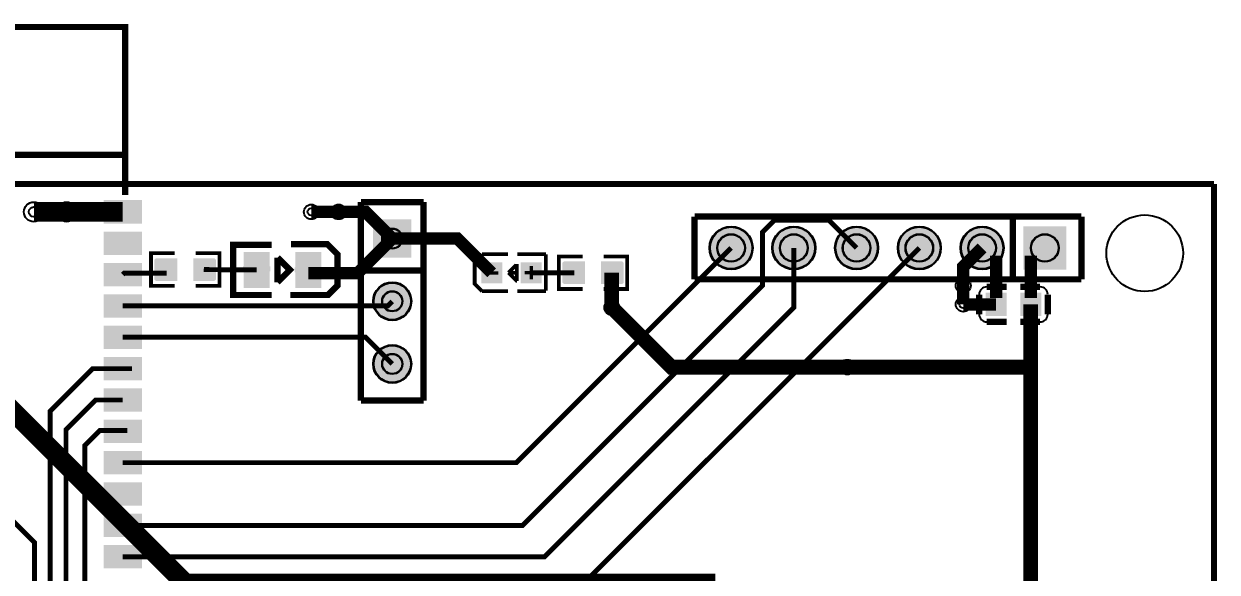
# Model space of a CAD drawing. Header units: millimetres. Extents: x -0.1 to 81.2, y 39.8 to 107.8.
# Drawn here: x 31.82 to 80.13, y 84.28 to 106.49 of the extents above; entities that cross this region are included whole.
import ezdxf

# ---------------------------------------------------------------- set-up
doc = ezdxf.new("R2010")
doc.units = ezdxf.units.MM
for name, color, linetype, true_color in [('BoardOutLine', 7, 'Continuous', 0xff00ff), ('BottomLayer', 7, 'Continuous', 0x0000ff), ('BottomSolderMaskLayer', 7, 'Continuous', 0xaa00ff), ('Document', 7, 'Continuous', 0xffffff), ('Hole', 7, 'Continuous', 0x222222), ('Multi-Layer', 7, 'Continuous', 0xc0c0c0), ('TopLayer', 7, 'Continuous', 0xff0000), ('TopPasteMaskLayer', 7, 'Continuous', 0x808080), ('TopSilkLayer', 7, 'Continuous', 0xffcc00), ('TopSolderMaskLayer', 7, 'Continuous', 0x800080)]:
    doc.layers.add(name, color=color, linetype=linetype, true_color=true_color)

msp = doc.modelspace()

# ---------------------------------------------------------------- hatches: boundary and pattern name
at = {"layer": 'BottomSolderMaskLayer'}
for points in [[(47.511, 98.566), (47.511, 97.015), (45.96, 97.015), (45.96, 98.566)], [(59.577, 97.409, 1), (61.328, 97.409, 1)], [(62.117, 97.409, 1), (63.868, 97.409, 1)], [(64.657, 97.409, 1), (66.408, 97.409, 1)], [(67.197, 97.409, 1), (68.948, 97.409, 1)], [(69.737, 97.409, 1), (71.488, 97.409, 1)], [(74.028, 96.534), (72.277, 96.534), (72.277, 98.285), (74.028, 98.285)], [(45.96, 95.25, 1), (47.511, 95.25, 1)], [(45.96, 92.71, 1), (47.511, 92.71, 1)]]:
    msp.add_hatch(color=256, dxfattribs=at).paths.add_polyline_path(points)
at = {"layer": 'Document'}
for points in [[(41.798, 96.459), (40.698, 96.459), (40.698, 96.659), (41.798, 96.659)], [(41.351, 97.075), (41.351, 95.975), (41.151, 95.975), (41.151, 97.075)], [(42.787, 96.628), (43.887, 96.628), (43.887, 96.428), (42.787, 96.428)], [(52.297, 96.135), (52.297, 96.675), (52.427, 96.675), (52.427, 96.135)], [(50.492, 96.463), (51.032, 96.463), (51.032, 96.333), (50.492, 96.333)], [(52.091, 96.47), (52.631, 96.47), (52.631, 96.34), (52.091, 96.34)]]:
    msp.add_hatch(color=256, dxfattribs=at).paths.add_polyline_path(points)
at = {"layer": 'Multi-Layer'}
for points in [[(47.485, 98.54), (47.485, 97.04), (45.985, 97.04), (45.985, 98.54)], [(59.602, 97.409, 1), (61.302, 97.409, 1)], [(62.142, 97.409, 1), (63.842, 97.409, 1)], [(64.682, 97.409, 1), (66.382, 97.409, 1)], [(67.222, 97.409, 1), (68.922, 97.409, 1)], [(69.762, 97.409, 1), (71.462, 97.409, 1)], [(74.002, 96.559), (72.302, 96.559), (72.302, 98.259), (74.002, 98.259)], [(45.985, 95.25, 1), (47.485, 95.25, 1)], [(45.985, 92.71, 1), (47.485, 92.71, 1)]]:
    msp.add_hatch(color=256, dxfattribs=at).paths.add_polyline_path(points)
at = {"layer": 'TopLayer'}
for points in [[(35.074, 99.321), (36.574, 99.321), (36.574, 98.421), (35.074, 98.421)], [(35.074, 98.051), (36.574, 98.051), (36.574, 97.151), (35.074, 97.151)], [(40.742, 97.219), (41.742, 97.219), (41.742, 95.819), (40.742, 95.819)], [(43.843, 97.219), (42.843, 97.219), (42.843, 95.819), (43.843, 95.819)], [(35.074, 96.781), (36.574, 96.781), (36.574, 95.881), (35.074, 95.881)], [(38.004, 96.966), (38.004, 96.102), (37.198, 96.102), (37.198, 96.966)], [(38.704, 96.966), (38.704, 96.102), (39.511, 96.102), (39.511, 96.966)], [(50.363, 96.002), (50.363, 96.802), (51.163, 96.802), (51.163, 96.002)], [(51.962, 96.002), (51.962, 96.802), (52.762, 96.802), (52.762, 96.002)], [(54.514, 95.975), (54.514, 96.839), (53.708, 96.839), (53.708, 95.975)], [(55.214, 95.975), (55.214, 96.839), (56.021, 96.839), (56.021, 95.975)], [(35.074, 95.511), (36.574, 95.511), (36.574, 94.611), (35.074, 94.611)], [(71.582, 94.673), (70.782, 94.673), (70.782, 95.573), (71.582, 95.573)], [(72.982, 94.673), (72.182, 94.673), (72.182, 95.573), (72.982, 95.573)], [(35.074, 94.241), (36.574, 94.241), (36.574, 93.341), (35.074, 93.341)], [(35.074, 92.971), (36.574, 92.971), (36.574, 92.071), (35.074, 92.071)], [(35.074, 91.701), (36.574, 91.701), (36.574, 90.801), (35.074, 90.801)], [(35.074, 90.431), (36.574, 90.431), (36.574, 89.531), (35.074, 89.531)], [(35.074, 89.161), (36.574, 89.161), (36.574, 88.261), (35.074, 88.261)], [(35.074, 87.891), (36.574, 87.891), (36.574, 86.991), (35.074, 86.991)], [(35.074, 86.621), (36.574, 86.621), (36.574, 85.721), (35.074, 85.721)], [(35.074, 85.351), (36.574, 85.351), (36.574, 84.451), (35.074, 84.451)]]:
    msp.add_hatch(color=256, dxfattribs=at).paths.add_polyline_path(points)
at = {"layer": 'TopPasteMaskLayer'}
for points in [[(35.074, 99.321), (36.574, 99.321), (36.574, 98.421), (35.074, 98.421)], [(35.074, 98.051), (36.574, 98.051), (36.574, 97.151), (35.074, 97.151)], [(40.742, 97.219), (41.742, 97.219), (41.742, 95.819), (40.742, 95.819)], [(43.843, 97.219), (42.843, 97.219), (42.843, 95.819), (43.843, 95.819)], [(35.074, 96.781), (36.574, 96.781), (36.574, 95.881), (35.074, 95.881)], [(37.159, 96.084), (37.959, 96.084), (38.009, 96.134), (38.009, 96.362), (37.639, 96.362), (37.639, 96.692), (38.009, 96.692), (38.009, 96.934), (37.959, 96.984), (37.159, 96.984), (37.109, 96.934), (37.109, 96.134)], [(39.549, 96.984), (38.749, 96.984), (38.699, 96.934), (38.699, 96.706), (39.069, 96.706), (39.069, 96.376), (38.699, 96.376), (38.699, 96.134), (38.749, 96.084), (39.549, 96.084), (39.599, 96.134), (39.599, 96.934)], [(50.363, 96.002), (50.363, 96.802), (51.163, 96.802), (51.163, 96.002)], [(51.962, 96.002), (51.962, 96.802), (52.762, 96.802), (52.762, 96.002)], [(53.669, 95.957), (54.469, 95.957), (54.519, 96.007), (54.519, 96.235), (54.149, 96.235), (54.149, 96.565), (54.519, 96.565), (54.519, 96.807), (54.469, 96.857), (53.669, 96.857), (53.619, 96.807), (53.619, 96.007)], [(56.059, 96.857), (55.259, 96.857), (55.209, 96.807), (55.209, 96.579), (55.579, 96.579), (55.579, 96.249), (55.209, 96.249), (55.209, 96.007), (55.259, 95.957), (56.059, 95.957), (56.109, 96.007), (56.109, 96.807)], [(35.074, 95.511), (36.574, 95.511), (36.574, 94.611), (35.074, 94.611)], [(71.582, 94.673), (70.782, 94.673), (70.782, 95.573), (71.582, 95.573)], [(72.982, 94.673), (72.182, 94.673), (72.182, 95.573), (72.982, 95.573)], [(35.074, 94.241), (36.574, 94.241), (36.574, 93.341), (35.074, 93.341)], [(35.074, 92.971), (36.574, 92.971), (36.574, 92.071), (35.074, 92.071)], [(35.074, 91.701), (36.574, 91.701), (36.574, 90.801), (35.074, 90.801)], [(35.074, 90.431), (36.574, 90.431), (36.574, 89.531), (35.074, 89.531)], [(35.074, 89.161), (36.574, 89.161), (36.574, 88.261), (35.074, 88.261)], [(35.074, 87.891), (36.574, 87.891), (36.574, 86.991), (35.074, 86.991)], [(35.074, 86.621), (36.574, 86.621), (36.574, 85.721), (35.074, 85.721)], [(35.074, 85.351), (36.574, 85.351), (36.574, 84.451), (35.074, 84.451)]]:
    msp.add_hatch(color=256, dxfattribs=at).paths.add_polyline_path(points)
at = {"layer": 'TopSolderMaskLayer'}
for points in [[(35.049, 99.346), (36.599, 99.346), (36.599, 98.396), (35.049, 98.396)], [(47.511, 98.566), (47.511, 97.015), (45.96, 97.015), (45.96, 98.566)], [(35.049, 98.076), (36.599, 98.076), (36.599, 97.126), (35.049, 97.126)], [(59.577, 97.409, 1), (61.328, 97.409, 1)], [(62.117, 97.409, 1), (63.868, 97.409, 1)], [(64.657, 97.409, 1), (66.408, 97.409, 1)], [(67.197, 97.409, 1), (68.948, 97.409, 1)], [(69.737, 97.409, 1), (71.488, 97.409, 1)], [(74.028, 96.534), (72.277, 96.534), (72.277, 98.285), (74.028, 98.285)], [(40.717, 97.244), (41.767, 97.244), (41.767, 95.794), (40.717, 95.794)], [(43.868, 97.244), (42.817, 97.244), (42.817, 95.794), (43.868, 95.794)], [(35.049, 96.806), (36.599, 96.806), (36.599, 95.856), (35.049, 95.856)], [(38.029, 96.992), (38.029, 96.077), (37.172, 96.077), (37.172, 96.992)], [(38.679, 96.992), (38.679, 96.077), (39.536, 96.077), (39.536, 96.992)], [(50.337, 95.976), (50.337, 96.827), (51.188, 96.827), (51.188, 95.976)], [(51.936, 95.976), (51.936, 96.827), (52.787, 96.827), (52.787, 95.976)], [(54.54, 95.95), (54.54, 96.865), (53.682, 96.865), (53.682, 95.95)], [(55.189, 95.95), (55.189, 96.865), (56.046, 96.865), (56.046, 95.95)], [(45.96, 95.25, 1), (47.511, 95.25, 1)], [(35.049, 95.536), (36.599, 95.536), (36.599, 94.586), (35.049, 94.586)], [(71.608, 94.648), (70.757, 94.648), (70.757, 95.599), (71.608, 95.599)], [(73.008, 94.648), (72.157, 94.648), (72.157, 95.599), (73.008, 95.599)], [(35.049, 94.266), (36.599, 94.266), (36.599, 93.316), (35.049, 93.316)], [(45.96, 92.71, 1), (47.511, 92.71, 1)], [(35.049, 92.996), (36.599, 92.996), (36.599, 92.046), (35.049, 92.046)], [(35.049, 91.726), (36.599, 91.726), (36.599, 90.776), (35.049, 90.776)], [(35.049, 90.456), (36.599, 90.456), (36.599, 89.506), (35.049, 89.506)], [(35.049, 89.186), (36.599, 89.186), (36.599, 88.236), (35.049, 88.236)], [(35.049, 87.916), (36.599, 87.916), (36.599, 86.966), (35.049, 86.966)], [(35.049, 86.646), (36.599, 86.646), (36.599, 85.696), (35.049, 85.696)], [(35.049, 85.376), (36.599, 85.376), (36.599, 84.426), (35.049, 84.426)]]:
    msp.add_hatch(color=256, dxfattribs=at).paths.add_polyline_path(points)

# ---------------------------------------------------------------- linework, layer by layer
at = {"layer": 'BoardOutLine', "const_width": 0.254}
for points in [[(80, 100), (80, 40), (0, 40), (0, 100)], [(0, 100), (80, 100)]]:
    msp.add_lwpolyline(points, dxfattribs=at)
at = {"layer": 'BottomLayer'}
for points, const_width in [([(59.817, 83.82), (38.354, 83.82), (24.638, 97.536), (19.812, 97.536)], 0.8), ([(32.258, 79.502), (32.258, 85.471), (21.463, 96.266), (20.955, 96.266)], 0.2), ([(65.151, 92.583), (58.039, 92.583), (55.626, 94.996)], 0.6)]:
    msp.add_lwpolyline(points, dxfattribs=dict(at, const_width=const_width))
at = {"layer": 'BottomSolderMaskLayer'}
for centre, radius in [((46.735, 97.79), 0.414), ((60.452, 97.409), 0.875), ((62.992, 97.409), 0.875), ((65.532, 97.409), 0.875), ((68.072, 97.409), 0.875), ((70.612, 97.409), 0.875), ((60.452, 97.409), 0.566), ((62.992, 97.409), 0.566), ((65.532, 97.409), 0.566), ((68.072, 97.409), 0.566), ((70.612, 97.409), 0.566), ((73.152, 97.409), 0.566), ((46.735, 95.25), 0.775), ((46.735, 95.25), 0.414), ((46.735, 92.71), 0.775), ((46.735, 92.71), 0.414)]:
    msp.add_circle(centre, radius, dxfattribs=at)
at = {"layer": 'Hole'}
for centre, radius in [((32.227, 98.871), 0.2), ((33.553, 98.871), 0.2), ((43.459, 98.871), 0.15), ((44.56, 98.871), 0.15), ((69.85, 95.885), 0.15), ((69.85, 95.123), 0.15), ((55.626, 94.996), 0.15), ((65.151, 92.583), 0.15)]:
    msp.add_circle(centre, radius, dxfattribs=at)
at = {"layer": 'Multi-Layer'}
for centre, radius in [((32.227, 98.871), 0.4), ((33.553, 98.871), 0.4), ((43.459, 98.871), 0.3), ((44.56, 98.871), 0.3), ((77.196, 97.196), 1.55), ((46.735, 97.79), 0.4), ((60.452, 97.409), 0.85), ((62.992, 97.409), 0.85), ((65.532, 97.409), 0.85), ((68.072, 97.409), 0.85), ((70.612, 97.409), 0.85), ((60.452, 97.409), 0.55), ((62.992, 97.409), 0.55), ((65.532, 97.409), 0.55), ((68.072, 97.409), 0.55), ((70.612, 97.409), 0.55), ((73.152, 97.409), 0.55), ((69.85, 95.885), 0.3), ((46.735, 95.25), 0.75), ((46.735, 95.25), 0.4), ((55.626, 94.996), 0.3), ((69.85, 95.123), 0.3), ((46.735, 92.71), 0.75), ((46.735, 92.71), 0.4), ((65.151, 92.583), 0.3)]:
    msp.add_circle(centre, radius, dxfattribs=at)
at = {"layer": 'TopLayer'}
for points, const_width in [([(33.553, 98.871), (32.227, 98.871)], 0.8), ([(35.824, 98.871), (33.553, 98.871)], 0.8), ([(43.459, 98.871), (44.56, 98.871)], 0.5), ([(44.56, 98.871), (45.655, 98.871), (46.736, 97.79)], 0.5), ([(65.532, 97.409), (64.406, 98.535), (62.213, 98.535), (61.722, 98.044), (61.722, 95.885), (52.008, 86.171), (35.824, 86.171)], 0.2), ([(46.736, 97.79), (45.339, 96.393), (43.341, 96.393)], 0.5), ([(50.763, 96.402), (49.374, 97.79), (46.736, 97.79)], 0.5), ([(70.612, 97.409), (69.85, 96.647), (69.85, 95.885)], 0.5), ([(60.452, 97.409), (51.754, 88.711), (35.824, 88.711)], 0.2), ([(62.992, 97.409), (62.992, 94.996), (52.897, 84.901), (35.824, 84.901)], 0.2), ([(68.072, 97.409), (54.294, 83.631), (35.824, 83.631)], 0.2), ([(71.182, 97.093), (71.182, 95.377)], 0.5), ([(72.582, 97.093), (72.582, 95.377)], 0.5), ([(41.242, 96.52), (39.108, 96.533)], 0.2), ([(55.626, 94.996), (55.617, 95.005), (55.617, 96.407)], 0.6), ([(35.824, 96.331), (35.886, 96.393), (37.601, 96.393)], 0.2), ([(54.11, 96.406), (52.362, 96.401)], 0.2), ([(69.85, 95.885), (69.85, 95.123)], 0.5), ([(35.824, 95.061), (46.547, 95.061), (46.736, 95.25)], 0.2), ([(69.85, 95.123), (71.182, 95.123)], 0.5), ([(72.582, 95.123), (72.582, 83.75), (70.866, 82.034)], 0.6), ([(46.736, 92.71), (45.655, 93.791), (35.824, 93.791)], 0.2), ([(72.582, 92.477), (72.476, 92.583), (65.151, 92.583)], 0.6), ([(32.893, 82.423), (32.893, 90.805), (34.609, 92.521), (36.205, 92.521)], 0.2), ([(33.528, 83.185), (33.528, 90.043), (34.735, 91.25), (35.824, 91.25)], 0.2), ([(34.29, 82.931), (34.29, 89.408), (34.895, 90.013), (36.01, 90.013)], 0.2)]:
    msp.add_lwpolyline(points, dxfattribs=dict(at, const_width=const_width))
at = {"layer": 'TopSilkLayer'}
for points, const_width in [([(17.924, 100.911), (17.924, 106.361), (35.924, 106.361), (35.924, 99.552)], 0.254), ([(17.924, 101.181), (35.924, 101.181)], 0.254), ([(45.465, 99.27), (45.465, 91.23)], 0.254), ([(48.005, 99.27), (45.465, 99.27)], 0.254), ([(48.005, 99.27), (48.005, 91.23)], 0.254), ([(58.972, 96.139), (58.972, 98.679)], 0.254), ([(74.632, 98.679), (58.972, 98.679)], 0.254), ([(71.859, 96.139), (71.859, 98.679)], 0.254), ([(74.632, 96.139), (74.632, 98.679)], 0.254), ([(41.849, 97.536), (40.3, 97.536), (40.3, 95.504), (41.849, 95.504)], 0.254), ([(42.637, 97.562), (44.11, 97.562), (44.516, 97.155), (44.516, 95.885), (44.135, 95.504), (42.611, 95.504)], 0.254), ([(37.928, 97.195), (36.969, 97.195), (36.969, 95.874), (37.928, 95.874)], 0.152), ([(38.78, 97.195), (39.739, 97.195), (39.739, 95.874), (38.78, 95.874)], 0.152), ([(42.092, 96.019), (42.492, 96.419), (42.592, 96.519), (42.492, 96.619), (42.092, 97.019)], 0.254), ([(42.092, 96.019), (42.092, 97.019)], 0.254), ([(50.072, 96.756), (50.072, 96.856), (50.372, 97.156)], 0.15), ([(51.423, 97.156), (50.372, 97.156)], 0.15), ([(51.803, 97.158), (52.953, 97.158)], 0.15), ([(52.953, 97.158), (52.953, 95.678)], 0.15), ([(54.438, 95.747), (53.479, 95.747), (53.479, 97.068), (54.438, 97.068)], 0.152), ([(55.29, 95.747), (56.249, 95.747), (56.249, 97.068), (55.29, 97.068)], 0.152), ([(48.005, 96.497), (45.465, 96.497)], 0.254), ([(50.072, 96.756), (50.072, 96.056)], 0.15), ([(51.783, 96.758), (51.783, 96.748), (51.443, 96.408)], 0.15), ([(51.783, 96.758), (51.783, 96.078)], 0.15), ([(50.072, 96.056), (50.072, 95.956), (50.372, 95.656)], 0.15), ([(51.783, 96.078), (51.773, 96.078), (51.443, 96.408)], 0.15), ([(51.783, 96.408), (51.443, 96.408)], 0.15), ([(74.632, 96.139), (58.972, 96.139)], 0.254), ([(51.423, 95.656), (50.372, 95.656)], 0.15), ([(51.803, 95.658), (52.953, 95.658)], 0.15), ([(70.492, 94.723), (70.492, 95.523)], 0.254), ([(71.602, 95.833), (70.802, 95.833)], 0.254), ([(72.162, 95.833), (72.962, 95.833)], 0.254), ([(73.272, 95.523), (73.272, 94.723)], 0.254), ([(71.602, 94.414), (70.802, 94.414)], 0.254), ([(72.162, 94.413), (72.962, 94.413)], 0.254), ([(48.005, 91.23), (45.465, 91.23)], 0.254)]:
    msp.add_lwpolyline(points, dxfattribs=dict(at, const_width=const_width))
for centre, start, end in [((70.802, 95.523), 90, 180), ((72.962, 95.523), 360, 90), ((70.802, 94.723), 179.9953, 270), ((72.962, 94.723), 270, 0.0094)]:
    msp.add_arc(centre, 0.31, start, end, dxfattribs=at)
at = {"layer": 'TopSolderMaskLayer'}
for centre, radius in [((46.735, 97.79), 0.414), ((60.452, 97.409), 0.875), ((62.992, 97.409), 0.875), ((65.532, 97.409), 0.875), ((68.072, 97.409), 0.875), ((70.612, 97.409), 0.875), ((60.452, 97.409), 0.566), ((62.992, 97.409), 0.566), ((65.532, 97.409), 0.566), ((68.072, 97.409), 0.566), ((70.612, 97.409), 0.566), ((73.152, 97.409), 0.566), ((46.735, 95.25), 0.775), ((46.735, 95.25), 0.414), ((46.735, 92.71), 0.775), ((46.735, 92.71), 0.414)]:
    msp.add_circle(centre, radius, dxfattribs=at)

doc.saveas('drawing.dxf')
